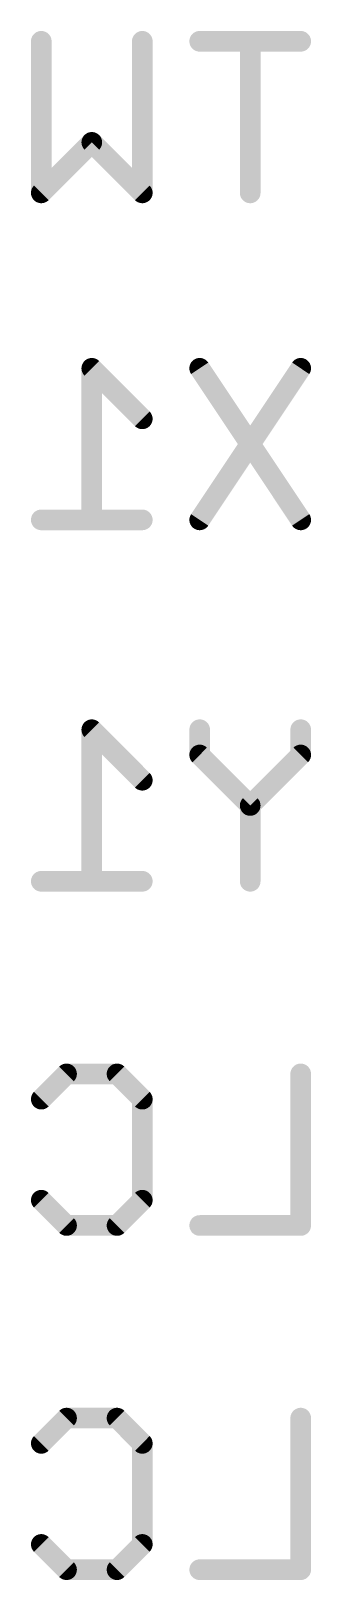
# Model space of a CAD drawing. Extents: x -84 to 55, y -33 to 162.
# Drawn here: x -26.27 to -24.2, y 111.96 to 123.39 of the extents above; entities that cross this region are included whole.
import ezdxf

# ---------------------------------------------------------------- set-up
doc = ezdxf.new("R2010")
doc.units = 0
doc.layers.add('22', color=6, linetype='CONTINUOUS')

msp = doc.modelspace()

# ---------------------------------------------------------------- linework, layer by layer
at = {"layer": '22', "const_width": 0.1524}
for points in [[(-26.1943, 122.2002), (-26.1943, 123.3188)], [(-25.4486, 123.3188), (-25.4486, 122.2002)], [(-24.2792, 123.3188), (-25.0249, 123.3188)], [(-24.6521, 122.2002), (-24.6521, 123.3188)], [(-25.8214, 122.5731), (-26.1943, 122.2002)], [(-25.4486, 122.2002), (-25.8214, 122.5731)], [(-25.4486, 120.5329), (-25.8214, 120.9058)], [(-25.8214, 120.9058), (-25.8214, 119.7872)], [(-24.2792, 120.9058), (-25.0249, 119.7872)], [(-25.0249, 120.9058), (-24.2792, 119.7872)], [(-25.4486, 119.7872), (-26.1943, 119.7872)], [(-25.4486, 117.8659), (-25.8214, 118.2388)], [(-25.8214, 118.2388), (-25.8214, 117.1202)], [(-25.0249, 118.0523), (-25.0249, 118.2388)], [(-24.2792, 118.2388), (-24.2792, 118.0523)], [(-24.6521, 117.6795), (-25.0249, 118.0523)], [(-24.2792, 118.0523), (-24.6521, 117.6795)], [(-24.6521, 117.6795), (-24.6521, 117.1202)], [(-25.4486, 117.1202), (-26.1943, 117.1202)], [(-26.1943, 115.5123), (-26.0079, 115.6988)], [(-26.0079, 115.6988), (-25.635, 115.6988)], [(-25.635, 115.6988), (-25.4486, 115.5123)], [(-24.2792, 115.6988), (-24.2792, 114.5802)], [(-25.4486, 115.5123), (-25.4486, 114.7666)], [(-26.0079, 114.5802), (-26.1943, 114.7666)], [(-25.4486, 114.7666), (-25.635, 114.5802)], [(-25.635, 114.5802), (-26.0079, 114.5802)], [(-24.2792, 114.5802), (-25.0249, 114.5802)], [(-26.1943, 112.9723), (-26.0079, 113.1588)], [(-26.0079, 113.1588), (-25.635, 113.1588)], [(-25.635, 113.1588), (-25.4486, 112.9723)], [(-24.2792, 113.1588), (-24.2792, 112.0402)], [(-25.4486, 112.9723), (-25.4486, 112.2266)], [(-26.0079, 112.0402), (-26.1943, 112.2266)], [(-25.4486, 112.2266), (-25.635, 112.0402)], [(-25.635, 112.0402), (-26.0079, 112.0402)], [(-24.2792, 112.0402), (-25.0249, 112.0402)]]:
    msp.add_lwpolyline(points, dxfattribs=at)
at = {"layer": '22', "const_width": 0.0762}
for points in [[(-26.1562, 123.3188, 1), (-26.2324, 123.3188)], [(-25.4105, 123.3188, 1), (-25.4867, 123.3188)], [(-25.0249, 123.3569, 1), (-25.0249, 123.2807)], [(-24.614, 123.3188, 1), (-24.6902, 123.3188)], [(-24.2792, 123.2807, 1), (-24.2792, 123.3569)], [(-25.7945, 122.6, 1), (-25.8484, 122.5461)], [(-25.7945, 122.5461, 1), (-25.8484, 122.6)], [(-26.2324, 122.2002, 1), (-26.1562, 122.2002)], [(-26.2212, 122.2271, 1), (-26.1674, 122.1733)], [(-25.4867, 122.2002, 1), (-25.4105, 122.2002)], [(-25.4755, 122.1733, 1), (-25.4217, 122.2271)], [(-24.6902, 122.2002, 1), (-24.614, 122.2002)], [(-25.7945, 120.9327, 1), (-25.8484, 120.8788)], [(-25.7833, 120.9058, 1), (-25.8595, 120.9058)], [(-24.9932, 120.9269, 1), (-25.0566, 120.8846)], [(-24.2475, 120.8846, 1), (-24.3109, 120.9269)], [(-25.4755, 120.506, 1), (-25.4217, 120.5598)], [(-26.1943, 119.8253, 1), (-26.1943, 119.7491)], [(-25.8595, 119.7872, 1), (-25.7833, 119.7872)], [(-25.4486, 119.7491, 1), (-25.4486, 119.8253)], [(-25.0566, 119.8083, 1), (-24.9932, 119.7661)], [(-24.3109, 119.7661, 1), (-24.2475, 119.8083)], [(-25.7945, 118.2657, 1), (-25.8484, 118.2118)], [(-25.7833, 118.2388, 1), (-25.8595, 118.2388)], [(-24.9868, 118.2388, 1), (-25.063, 118.2388)], [(-24.2411, 118.2388, 1), (-24.3173, 118.2388)], [(-24.998, 118.0793, 1), (-25.0518, 118.0254)], [(-25.063, 118.0523, 1), (-24.9868, 118.0523)], [(-24.3173, 118.0523, 1), (-24.2411, 118.0523)], [(-24.2523, 118.0254, 1), (-24.3061, 118.0793)], [(-25.4755, 117.839, 1), (-25.4217, 117.8928)], [(-24.614, 117.6795, 1), (-24.6902, 117.6795)], [(-24.679, 117.7064, 1), (-24.6251, 117.6525)], [(-24.679, 117.6525, 1), (-24.6251, 117.7064)], [(-26.1943, 117.1583, 1), (-26.1943, 117.0821)], [(-25.4486, 117.0821, 1), (-25.4486, 117.1583)], [(-25.8595, 117.1202, 1), (-25.7833, 117.1202)], [(-24.6902, 117.1202, 1), (-24.614, 117.1202)], [(-26.0079, 115.7369, 1), (-26.0079, 115.6607)], [(-25.9809, 115.6718, 1), (-26.0348, 115.7257)], [(-25.6081, 115.7257, 1), (-25.662, 115.6718)], [(-25.635, 115.6607, 1), (-25.635, 115.7369)], [(-24.2411, 115.6988, 1), (-24.3173, 115.6988)], [(-26.2212, 115.5393, 1), (-26.1674, 115.4854)], [(-25.4105, 115.5123, 1), (-25.4867, 115.5123)], [(-25.4755, 115.4854, 1), (-25.4217, 115.5393)], [(-26.1674, 114.7936, 1), (-26.2212, 114.7397)], [(-25.4867, 114.7666, 1), (-25.4105, 114.7666)], [(-25.4217, 114.7397, 1), (-25.4755, 114.7936)], [(-26.0079, 114.6183, 1), (-26.0079, 114.5421)], [(-25.635, 114.5421, 1), (-25.635, 114.6183)], [(-25.0249, 114.6183, 1), (-25.0249, 114.5421)], [(-24.2792, 114.5421, 1), (-24.2792, 114.6183)], [(-26.0348, 114.5533, 1), (-25.9809, 114.6071)], [(-25.662, 114.6071, 1), (-25.6081, 114.5533)], [(-24.3173, 114.5802, 1), (-24.2411, 114.5802)], [(-26.0079, 113.1969, 1), (-26.0079, 113.1207)], [(-25.9809, 113.1318, 1), (-26.0348, 113.1857)], [(-25.6081, 113.1857, 1), (-25.662, 113.1318)], [(-25.635, 113.1207, 1), (-25.635, 113.1969)], [(-24.2411, 113.1588, 1), (-24.3173, 113.1588)], [(-26.2212, 112.9993, 1), (-26.1674, 112.9454)], [(-25.4105, 112.9723, 1), (-25.4867, 112.9723)], [(-25.4755, 112.9454, 1), (-25.4217, 112.9993)], [(-26.1674, 112.2536, 1), (-26.2212, 112.1997)], [(-25.4867, 112.2266, 1), (-25.4105, 112.2266)], [(-25.4217, 112.1997, 1), (-25.4755, 112.2536)], [(-26.0079, 112.0783, 1), (-26.0079, 112.0021)], [(-26.0348, 112.0133, 1), (-25.9809, 112.0671)], [(-25.662, 112.0671, 1), (-25.6081, 112.0133)], [(-25.635, 112.0021, 1), (-25.635, 112.0783)], [(-25.0249, 112.0783, 1), (-25.0249, 112.0021)], [(-24.3173, 112.0402, 1), (-24.2411, 112.0402)], [(-24.2792, 112.0021, 1), (-24.2792, 112.0783)]]:
    msp.add_lwpolyline(points, format="xyb", dxfattribs=at)

doc.saveas('drawing.dxf')
